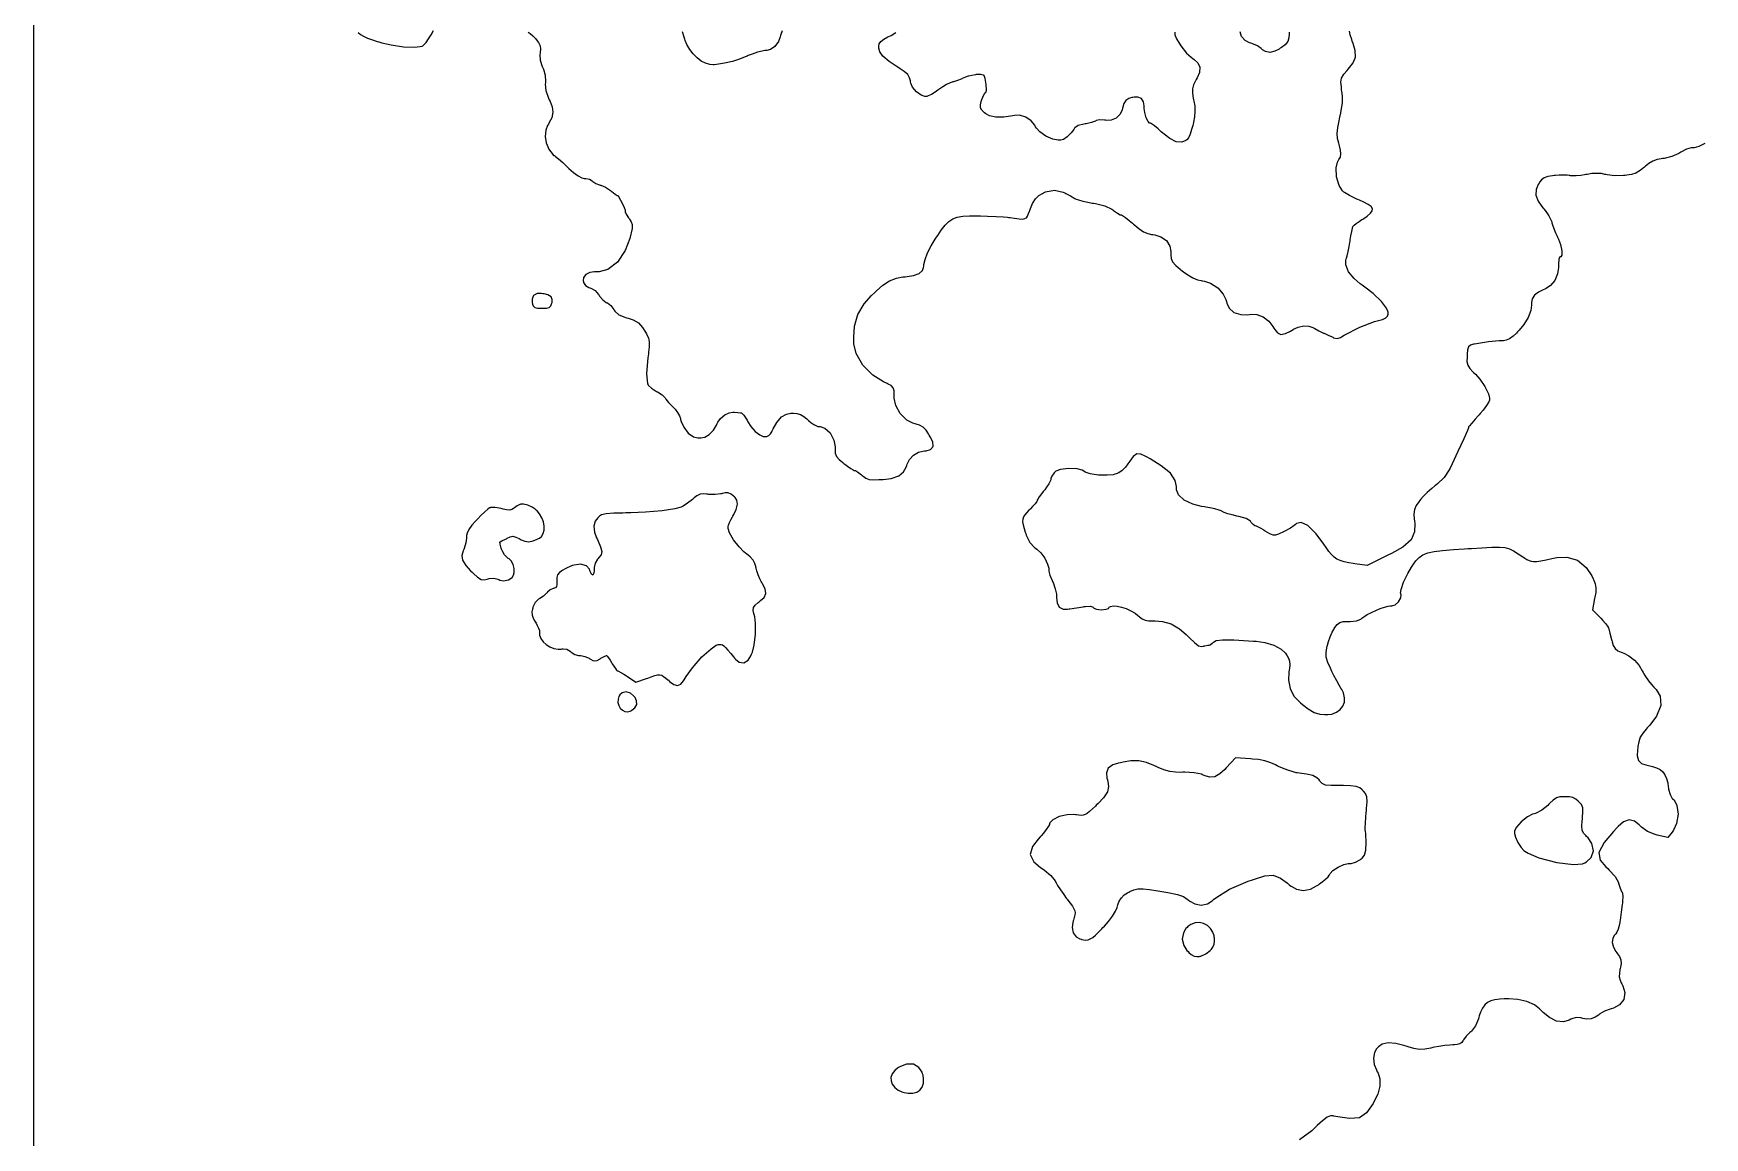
# Model space of a CAD drawing. Extents: x 0 to 24000, y 0 to 24000.
# Drawn here: x 0 to 3433, y 13816 to 16085 of the extents above; entities that cross this region are included whole.
import ezdxf

# ---------------------------------------------------------------- set-up
doc = ezdxf.new("R2010")
doc.units = 0
doc.layers.add('01A-WaterbodyTidal', color=7, linetype='Continuous')
doc.layers.add('01B-LandmassTidal', color=7, linetype='Continuous')

msp = doc.modelspace()

# ---------------------------------------------------------------- linework, layer by layer
at = {"layer": '01A-WaterbodyTidal'}
msp.add_lwpolyline([(0, 0), (24000, 0), (24000, 24000), (0, 24000)], close=True, dxfattribs=at)
at = {"layer": '01B-LandmassTidal'}
for points in [[(667.2, 16086.9), (672, 16082.8), (678.3, 16079.2), (686.4, 16075.6), (696.7, 16071.9), (706.3, 16068.7), (709.6, 16067.7), (715.8, 16065.9), (734.9, 16061.5), (760.1, 16057.8), (782.3, 16056.9), (794.7, 16057.9), (798.6, 16059.1), (799.6, 16059.4), (802.2, 16061.6), (806.7, 16066.6), (811.7, 16073.6), (816.9, 16082), (822, 16091.1)], [(1016, 16087.8), (1020.6, 16084.6), (1025.8, 16079.9), (1029.8, 16075.8), (1031, 16074.4), (1032.7, 16072.4), (1037.3, 16066.2), (1040.6, 16059.5), (1041.6, 16052.8), (1041.1, 16046.6), (1040.8, 16044.6), (1040.4, 16042), (1041.1, 16029.8), (1045, 16017.1), (1046.3, 16014.4), (1047.6, 16011.8), (1051.4, 15999), (1052.1, 15986.4), (1051.8, 15983.8), (1051.4, 15981.1), (1052.5, 15967.6), (1057.9, 15952.3), (1059.7, 15948.5), (1061.3, 15945.1), (1065.5, 15934.5), (1067.2, 15923.1), (1064.6, 15911.9), (1059.6, 15901.9), (1057.7, 15898.8), (1056, 15895.9), (1052.5, 15886.4), (1050.9, 15873.2), (1053.1, 15860), (1057, 15850.3), (1058.9, 15847.4), (1059.9, 15845.5), (1065.3, 15838), (1068.4, 15834.1), (1069.5, 15834.1), (1070.2, 15834.1), (1072.5, 15832.2), (1078.8, 15827.2), (1087.2, 15819.7), (1094.5, 15812.9), (1096.9, 15810.5), (1099.9, 15807.8), (1109.1, 15799.6), (1118.7, 15792.3), (1126.3, 15788.3), (1131, 15787), (1132.6, 15787), (1134.9, 15787), (1141.9, 15785.5), (1147.7, 15782.3), (1148.2, 15781.5), (1148.9, 15780.7), (1155, 15776.7), (1162.8, 15773.6), (1164.3, 15773.3), (1165.8, 15773), (1175.4, 15768.8), (1185.1, 15762.5), (1186.7, 15761.2), (1188.1, 15759.9), (1195.1, 15754.5), (1198.8, 15751.8), (1200, 15751.8), (1200.9, 15751.8), (1203.5, 15747.5), (1208.7, 15737.9), (1213.3, 15727.3), (1215.3, 15721.8), (1215.3, 15720), (1215.3, 15718.5), (1217.8, 15714), (1222.4, 15706.3), (1223.5, 15704.7), (1224.7, 15703.1), (1228, 15698.1), (1230, 15692.1), (1229.6, 15684.4), (1227.8, 15675.5), (1227.1, 15672.5), (1225, 15664), (1215.6, 15639.1), (1199.8, 15614.8), (1179.9, 15600), (1162, 15594.9), (1156.1, 15594.9), (1152.8, 15594.9), (1143.1, 15593.7), (1134.6, 15590), (1130.2, 15583.7), (1129.5, 15576.8), (1129.8, 15574.5), (1130, 15573.1), (1133.7, 15567.1), (1141.1, 15563), (1143.2, 15562.4), (1144.9, 15561.9), (1153.7, 15556.5), (1161, 15548.8), (1162, 15547.1), (1162.9, 15545.5), (1169.5, 15537.9), (1176.5, 15532.3), (1177.6, 15531.8), (1178.9, 15531.2), (1185.9, 15525.7), (1192.1, 15518.1), (1192.9, 15516.5), (1194.1, 15514.6), (1202.2, 15507.1), (1214.7, 15501.8), (1218, 15500.8), (1221.6, 15499.9), (1232.2, 15496.3), (1242.9, 15490.2), (1251.4, 15481), (1257.5, 15471.3), (1259.2, 15467.9), (1260.3, 15465.8), (1263.1, 15459.3), (1264.8, 15451.2), (1264.8, 15441.1), (1263.6, 15430.3), (1263.1, 15426.8), (1261.8, 15418.7), (1259.2, 15386), (1261.6, 15365), (1262.7, 15362.9), (1263.2, 15362), (1269.3, 15356.2), (1278.1, 15350.4), (1280, 15349.5), (1281.9, 15348.7), (1291.2, 15342.6), (1297.8, 15336.1), (1298.4, 15335), (1299, 15333.9), (1304.6, 15326.7), (1312.1, 15319), (1313.7, 15317.8), (1315, 15316.6), (1318.4, 15312.7), (1323, 15306.1), (1326.8, 15299), (1328.9, 15293.7), (1329.4, 15291.9), (1330.6, 15287.8), (1335.9, 15275.9), (1344.8, 15263.9), (1355.7, 15256.4), (1365, 15253.9), (1368.2, 15253.9), (1370.9, 15253.9), (1379, 15255.5), (1388.3, 15260.7), (1396.7, 15269.9), (1402.9, 15280.1), (1404.6, 15283.6), (1406, 15286.4), (1411.5, 15293.9), (1419.9, 15301.4), (1429.2, 15305.8), (1436.4, 15307), (1438.7, 15306.8), (1440.1, 15306.7), (1447.2, 15306), (1452.7, 15305.3), (1453.2, 15305.2), (1454.7, 15305.2), (1458.9, 15300.7), (1464.7, 15292.3), (1465.8, 15290.3), (1467.5, 15286.9), (1473.8, 15277.2), (1482.7, 15266.9), (1492.1, 15260), (1499.1, 15257.2), (1501.5, 15257), (1502.7, 15256.9), (1506.4, 15257.1), (1510.4, 15258.7), (1513.9, 15262.3), (1516.7, 15266.8), (1517.6, 15268.4), (1519.8, 15272.8), (1527.3, 15285.8), (1536.8, 15297.1), (1547.1, 15303.1), (1556.1, 15304.8), (1559.1, 15304.8), (1561.3, 15304.8), (1568.1, 15304.3), (1575.5, 15302.3), (1582.5, 15298), (1588.6, 15292.9), (1590.5, 15291.1), (1591.9, 15289.7), (1596.6, 15285.8), (1602.9, 15281.4), (1608.4, 15278.5), (1611.4, 15277.4), (1612.4, 15277.4), (1615.8, 15277.4), (1625.9, 15273.9), (1636.7, 15264.1), (1643.9, 15249.4), (1646.5, 15235.7), (1646.5, 15231.1), (1646.5, 15229), (1647.1, 15222.5), (1649.6, 15215.9), (1655.1, 15209.5), (1662.4, 15203.3), (1664.9, 15201.3), (1666.7, 15199.9), (1672.2, 15195.8), (1678.9, 15191.3), (1684, 15188.4), (1686.2, 15187.2), (1686.9, 15187.2), (1688.4, 15187.2), (1693, 15184.2), (1700.9, 15178.4), (1702.6, 15177), (1704.3, 15175.6), (1709.8, 15171.6), (1716.8, 15168.7), (1726.1, 15167.8), (1736.7, 15168.2), (1740.2, 15168.4), (1745.7, 15168.7), (1762, 15170.9), (1777.4, 15176.1), (1787.5, 15184.5), (1792.8, 15193.7), (1793.9, 15197), (1795, 15200.2), (1799.7, 15209.3), (1807.7, 15218.4), (1818, 15224.4), (1827.2, 15226.9), (1830.4, 15227.2), (1833.5, 15227.5), (1842.6, 15230), (1848.2, 15236), (1847.3, 15245.7), (1842.3, 15256.4), (1840.2, 15259.7), (1838.6, 15262.3), (1833.5, 15269.6), (1827.4, 15276), (1820.4, 15280), (1813.5, 15282.3), (1811.2, 15282.9), (1806.7, 15284), (1794, 15290.7), (1780.4, 15303.9), (1771.3, 15320.8), (1768.1, 15335.3), (1768.1, 15340.1), (1768.1, 15342.8), (1767.7, 15350.7), (1765.9, 15357.1), (1761.6, 15361.5), (1755.6, 15364.7), (1753.6, 15365.6), (1745.9, 15369.2), (1724.5, 15382.9), (1703.4, 15403.5), (1690.3, 15427.2), (1685.5, 15447.1), (1685.3, 15453.8), (1685.2, 15461.3), (1686.8, 15483.8), (1693.2, 15507.8), (1706.2, 15529.5), (1721.7, 15546.9), (1727.3, 15552.2), (1731.5, 15556.1), (1744.5, 15567.5), (1758.5, 15576.9), (1772.7, 15582.2), (1785.9, 15584.6), (1790.4, 15585.1), (1794.8, 15585.6), (1807.9, 15587.9), (1819.3, 15591.9), (1825.9, 15598), (1828.5, 15604.4), (1828.8, 15606.7), (1829.3, 15610.2), (1831.7, 15620.5), (1836.5, 15634), (1844.1, 15648.9), (1852.2, 15662.3), (1855.1, 15666.7), (1857.4, 15670.1), (1864.5, 15680.5), (1872.6, 15691.1), (1880.2, 15698.8), (1888.3, 15704.1), (1897.6, 15707.5), (1908.9, 15709.4), (1923.1, 15710.1), (1936.5, 15710.2), (1940.9, 15710.2), (1945.6, 15710.1), (1959.7, 15709.7), (1977.7, 15708.9), (1992.9, 15708), (2000.8, 15707.4), (2003.3, 15707), (2006.3, 15706.6), (2015.5, 15705.2), (2024.7, 15704), (2031.4, 15703.7), (2036.2, 15704.5), (2039.6, 15706.4), (2042.1, 15709.9), (2044.3, 15714.9), (2046.2, 15719.9), (2046.8, 15721.5), (2048.1, 15725.1), (2052.5, 15735.7), (2058.1, 15745.2), (2065.1, 15751.9), (2072.5, 15756.4), (2075, 15757.6), (2078.8, 15759.5), (2097.1, 15763.2), (2115.2, 15759.2), (2118.9, 15757.2), (2120.6, 15756.4), (2130.1, 15751.1), (2139.1, 15746.1), (2140.5, 15745.5), (2141.8, 15744.8), (2146.5, 15743.2), (2155.4, 15740.6), (2166.1, 15738.1), (2174.5, 15736.5), (2177.3, 15736.1), (2181.7, 15735.4), (2200.6, 15730.5), (2214.9, 15723.9), (2216.9, 15722.3), (2218.6, 15721), (2227, 15715.4), (2232.1, 15712.5), (2233.8, 15712.5), (2234.7, 15712.5), (2237.3, 15711), (2243.3, 15706.9), (2251, 15700.8), (2257.5, 15695.2), (2259.6, 15693.3), (2262.3, 15690.9), (2270.7, 15684), (2280, 15677.7), (2289.1, 15673.9), (2296.7, 15672.1), (2299.3, 15671.8), (2303.5, 15671.1), (2315.8, 15667.2), (2327.4, 15659.4), (2334.3, 15648), (2336.5, 15636.7), (2336.5, 15632.9), (2336.5, 15630.4), (2337, 15622.9), (2339.8, 15615.6), (2346.7, 15608), (2356.4, 15599.9), (2359.6, 15597.3), (2362.5, 15595), (2371.3, 15588.7), (2381.7, 15582.7), (2391.3, 15578.9), (2398.4, 15577.2), (2400.8, 15576.9), (2405.2, 15576.3), (2418, 15571.8), (2432.7, 15562.4), (2443.9, 15549.6), (2449.6, 15538.2), (2450.6, 15534.2), (2451.5, 15530.6), (2456.4, 15520.5), (2466, 15511.6), (2479.8, 15507.3), (2493.5, 15507), (2498, 15507.5), (2501.7, 15507.9), (2513, 15507.2), (2526, 15502.7), (2537.6, 15493.5), (2545.9, 15483), (2548.2, 15479.3), (2549.7, 15476.9), (2555.2, 15470.1), (2562.5, 15466.5), (2572.1, 15468.2), (2582.2, 15473.4), (2585.4, 15475.4), (2588.4, 15477.2), (2597.9, 15481.8), (2609.3, 15484.5), (2620, 15483.7), (2628.1, 15480.7), (2630.5, 15479.3), (2631.9, 15478.5), (2640.3, 15474.1), (2648.7, 15470.1), (2650.1, 15469.5), (2651.5, 15468.9), (2659.7, 15465.2), (2667.7, 15461.4), (2668.9, 15460.9), (2670.7, 15459.9), (2677.9, 15458.1), (2684.9, 15460.6), (2686.6, 15461.6), (2692.3, 15465.3), (2724.4, 15481.8), (2755, 15493.4), (2759.9, 15494.6), (2762.7, 15495.2), (2771.2, 15497.5), (2777.9, 15500.4), (2781.2, 15504.1), (2782.4, 15508.1), (2782.6, 15509.5), (2783, 15512.1), (2779.6, 15520.3), (2768.9, 15534.4), (2751.7, 15550.5), (2735.1, 15563.5), (2729.3, 15567.5), (2724.9, 15570.6), (2712.6, 15581.3), (2701.3, 15595.5), (2695.8, 15609.4), (2695.7, 15618.9), (2696.8, 15621.6), (2697.3, 15623.1), (2698.7, 15627.8), (2700.8, 15636.8), (2702.9, 15647.4), (2704.2, 15655.7), (2704.6, 15658.4), (2705, 15661.1), (2706.2, 15669), (2707.8, 15678.2), (2709.3, 15685.1), (2710.2, 15688.1), (2710.5, 15688.6), (2710.8, 15689.1), (2712.7, 15690.9), (2717.2, 15694.5), (2723.4, 15698.8), (2728.7, 15702.4), (2730.5, 15703.5), (2732.9, 15705), (2739.9, 15709.9), (2746.4, 15715.4), (2749.9, 15720.3), (2750.4, 15724.7), (2747.8, 15729.1), (2742, 15733.6), (2733, 15738.5), (2723.8, 15742.6), (2720.7, 15743.9), (2718.4, 15744.8), (2711.8, 15747.8), (2703.4, 15752), (2696.4, 15756), (2692.8, 15758.3), (2691.7, 15759.2), (2688.6, 15761.9), (2681.9, 15772.7), (2676.3, 15790.2), (2675.7, 15808.6), (2678.6, 15820.8), (2680.7, 15824.3), (2681.7, 15825.9), (2684.5, 15831.1), (2685.8, 15837.3), (2684.9, 15845.1), (2682.7, 15853.9), (2681.9, 15856.8), (2681.1, 15859.8), (2679, 15868.9), (2678.1, 15879.5), (2679.3, 15891.9), (2681.8, 15905.3), (2682.7, 15909.7), (2683.3, 15912.7), (2685.2, 15921.7), (2687.1, 15930.7), (2688.3, 15937.7), (2688.9, 15943.5), (2689, 15948.9), (2688.7, 15954.9), (2688, 15962.2), (2687.2, 15969.3), (2687, 15971.7), (2686.6, 15975), (2685.8, 15984.8), (2686.9, 15993.4), (2691.4, 16001.2), (2698.3, 16009.1), (2700.7, 16011.7), (2703.5, 16014.7), (2711.1, 16024.5), (2715.7, 16036.1), (2714.8, 16049.8), (2710.6, 16064.5), (2708.9, 16069.3), (2707.8, 16072.4), (2704.7, 16081.8), (2703.4, 16089.6)], [(1537.8, 16090), (1535.2, 16082.7), (1534.8, 16081), (1534, 16077.8), (1530.2, 16068.2), (1523.1, 16058.3), (1514.2, 16052), (1506.4, 16049.7), (1503.8, 16049.7), (1502.1, 16049.7), (1496.8, 16048.8), (1487.3, 16046.3), (1476.5, 16042.7), (1468.4, 16039.5), (1465.8, 16038.3), (1462, 16036.7), (1450.5, 16032.1), (1435.9, 16027.6), (1419.2, 16024), (1403.3, 16021.5), (1398, 16020.7), (1395.9, 16020.4), (1389.6, 16020.9), (1380.7, 16023.6), (1371.8, 16028.3), (1363.1, 16034.9), (1355.1, 16042.9), (1348, 16052.2), (1342.2, 16062.4), (1338.8, 16070.5), (1338, 16073.2), (1336.9, 16077), (1333.1, 16088.3)], [(2344.3, 16087.3), (2344.3, 16085), (2344.3, 16082.2), (2347.9, 16073.9), (2356.9, 16059.3), (2368.8, 16044.7), (2377.8, 16036), (2381.2, 16033.6), (2384, 16031.6), (2391.7, 16024.7), (2396.2, 16015.5), (2395.1, 16004.6), (2390.5, 15993.6), (2388.6, 15990.1), (2387.2, 15987.4), (2383.2, 15979.3), (2380.7, 15971), (2380.9, 15962), (2382.5, 15952.2), (2383.1, 15948.9), (2383.8, 15945.8), (2385.3, 15936.3), (2385.8, 15925.2), (2384.7, 15913.4), (2382.7, 15902.4), (2382, 15898.8), (2381.3, 15895.9), (2379.1, 15887.5), (2375.8, 15877.8), (2372.4, 15870.6), (2370.1, 15867.3), (2369, 15866.6), (2366.8, 15864.9), (2358.8, 15861.7), (2347.5, 15862.4), (2334.4, 15868.8), (2322.5, 15877.8), (2318.9, 15881.1), (2316.7, 15883.1), (2310.2, 15888.8), (2302.6, 15895), (2296.8, 15899.2), (2294.5, 15900.7), (2293.8, 15900.7), (2292.7, 15900.7), (2289.7, 15903.9), (2285.8, 15911.9), (2282.8, 15922.5), (2281.6, 15930.8), (2281.6, 15933.6), (2281.6, 15936.3), (2280.1, 15944.2), (2275.8, 15951.1), (2268.5, 15954.3), (2260.9, 15954.2), (2258.5, 15953.6), (2256.3, 15953.2), (2250, 15951.1), (2244, 15947), (2239.9, 15940.7), (2237.5, 15933.7), (2236.9, 15931.3), (2236.2, 15928.2), (2232.1, 15919.4), (2224.3, 15911.1), (2214.1, 15906.7), (2205, 15906.1), (2202, 15906.6), (2200, 15907), (2190.2, 15907.3), (2183.1, 15905.9), (2182.4, 15905.4), (2181.7, 15904.8), (2173.7, 15901.9), (2162.4, 15899.5), (2160.1, 15899.1), (2157.3, 15898.9), (2146.1, 15895.8), (2139.1, 15891.2), (2138.5, 15890.1), (2137.1, 15887.6), (2131.7, 15880.5), (2123.7, 15872.6), (2115.6, 15867.4), (2110.1, 15865.4), (2108.3, 15865.4), (2104.8, 15865.4), (2094.1, 15867.7), (2079.8, 15873.9), (2067.2, 15882.8), (2060.2, 15890.4), (2058.6, 15893.2), (2056.7, 15896.6), (2049.4, 15905.4), (2038.3, 15913.3), (2025.6, 15916.9), (2015.2, 15916.7), (2011.9, 15916), (2007.2, 15914.9), (1993, 15912.8), (1977, 15912.8), (1963.9, 15915.8), (1956, 15920), (1953.9, 15921.9), (1952.3, 15923.2), (1947.8, 15927.3), (1945.1, 15932), (1945.3, 15938), (1947, 15945), (1947.6, 15947.4), (1948.3, 15949.5), (1952, 15958.6), (1954.9, 15963.4), (1955.8, 15963.4), (1956.3, 15963.4), (1957.9, 15968.6), (1957.3, 15980.1), (1955, 15992.2), (1952.8, 15998.3), (1951.5, 15999.1), (1950.8, 15999.5), (1945.1, 16000.6), (1938, 16000.5), (1936.6, 16000.3), (1935.2, 16000), (1927.9, 15998.6), (1921.7, 15997.3), (1920.9, 15997.1), (1920.1, 15997.1), (1914.5, 15995.3), (1908, 15992.4), (1906.8, 15991.7), (1905.7, 15991.1), (1898, 15988.1), (1889.8, 15985.7), (1888.4, 15985.4), (1887, 15985.2), (1882.9, 15983.7), (1875.7, 15980), (1867.7, 15975.2), (1861.7, 15971.1), (1859.8, 15969.7), (1857.9, 15968.2), (1852, 15964.2), (1844.5, 15959.7), (1838.2, 15956.7), (1835, 15955.6), (1833.9, 15955.6), (1831.3, 15955.6), (1823.3, 15958.1), (1813.6, 15964.8), (1806, 15974.5), (1802.3, 15982.9), (1801.8, 15985.8), (1801.5, 15987.9), (1799.8, 15994), (1795.9, 16000.5), (1788.9, 16006.8), (1780.4, 16012.6), (1777.5, 16014.4), (1772.4, 16017.5), (1757.5, 16027.6), (1745, 16038.1), (1738.5, 16047.5), (1736.7, 16054.7), (1736.7, 16057.1), (1736.7, 16058.7), (1737.3, 16063.6), (1740.3, 16068.5), (1746.8, 16073.3), (1755.3, 16077.7), (1758.3, 16079.1), (1761.7, 16080.7), (1771.6, 16086.9)], [(2579.6, 16087.7), (2579.6, 16084.8), (2579, 16076.1), (2576.7, 16068.3), (2571.1, 16061.9), (2563.7, 16056.2), (2561.1, 16054.4), (2558.6, 16052.6), (2550.2, 16048.4), (2539.9, 16046.1), (2530.8, 16047.6), (2524.7, 16051.2), (2523.1, 16052.8), (2522.2, 16053.9), (2514, 16059.5), (2503, 16064.3), (2500.7, 16065), (2497.7, 16065.9), (2489, 16070.7), (2481.4, 16078.9), (2478.5, 16088.3)], [(3433.3, 15858.6), (3421.2, 15852.8), (3411.5, 15849.8), (3408.3, 15849.8), (3405.1, 15849.8), (3395.4, 15846.9), (3383.6, 15841.3), (3381.7, 15840), (3379.5, 15838.5), (3365.5, 15832.3), (3349.5, 15828.2), (3346.4, 15827.8), (3343.6, 15827.5), (3335.3, 15826), (3326.2, 15822.9), (3318, 15817.9), (3311.3, 15812.5), (3309.1, 15810.5), (3307, 15808.6), (3300.1, 15803.1), (3291.8, 15798.2), (3282.3, 15795.3), (3272.7, 15793.7), (3269.5, 15793.3), (3266.1, 15792.9), (3248.3, 15792.6), (3232.4, 15794.3), (3229.9, 15794.9), (3227.7, 15795.5), (3220.8, 15796.9), (3211.5, 15797.5), (3201.2, 15796.9), (3191.8, 15795.4), (3188.8, 15794.9), (3186.2, 15794.3), (3178.7, 15793.2), (3169.1, 15792.3), (3161.1, 15792.2), (3157, 15792.5), (3155.8, 15792.9), (3154.7, 15793.3), (3150.7, 15793.8), (3143, 15794.1), (3133.7, 15793.8), (3126.2, 15793.2), (3123.7, 15792.9), (3120.5, 15792.5), (3111, 15791.1), (3102.9, 15788.5), (3097.4, 15784.3), (3093.8, 15779.4), (3092.7, 15777.6), (3090.9, 15774.6), (3086.7, 15764.5), (3085.9, 15752.5), (3090.6, 15740.3), (3098.1, 15729.5), (3100.9, 15726.3), (3102.6, 15724.4), (3107.2, 15718.5), (3112.5, 15710.5), (3116.5, 15703.2), (3118.3, 15699.1), (3118.6, 15697.6), (3119, 15696.2), (3120.4, 15691.9), (3123.2, 15684), (3126.7, 15675.1), (3129.7, 15668.5), (3130.8, 15666.3), (3132.4, 15662.6), (3136.7, 15651.1), (3139.8, 15638.4), (3139.7, 15629.6), (3137.1, 15626.3), (3136.2, 15626.3), (3135.6, 15626.3), (3133.6, 15620.9), (3132.3, 15611.1), (3132.3, 15607.9), (3132.3, 15603.8), (3130.4, 15591.4), (3125, 15577.6), (3116.3, 15566.9), (3107.6, 15560.9), (3104.5, 15559.6), (3101.2, 15558.4), (3091.8, 15553.7), (3083.4, 15547.1), (3078.8, 15539.5), (3077.4, 15532.5), (3077.4, 15530.2), (3077.4, 15526.7), (3075.7, 15515.9), (3070.3, 15501.5), (3061.2, 15486.9), (3051.8, 15475.4), (3048.4, 15471.8), (3046.2, 15469.5), (3039.2, 15463.1), (3031.7, 15457.5), (3024.8, 15454.5), (3019.6, 15453.5), (3017.9, 15453.4), (3010.6, 15453.4), (2989, 15451.4), (2964.1, 15447.6), (2959.8, 15446.7), (2957.8, 15446.3), (2952, 15444.5), (2947.8, 15441.3), (2945.9, 15434.7), (2945.1, 15425.8), (2944.9, 15422.8), (2944.7, 15419.9), (2944.6, 15411), (2946.1, 15403.2), (2950.5, 15396.4), (2956.9, 15390), (2959, 15387.9), (2962.3, 15384.9), (2971, 15374.7), (2981.3, 15359.4), (2988.5, 15344.6), (2991.2, 15335.6), (2991.2, 15332.6), (2991.2, 15331.4), (2989.5, 15327.8), (2984.8, 15320.3), (2977.9, 15311.2), (2971.8, 15304), (2969.6, 15301.7), (2967.5, 15299.4), (2961.3, 15292.4), (2954.4, 15284.5), (2949.8, 15278.9), (2948, 15276.9), (2948, 15276.2), (2948, 15274.4), (2945.4, 15269.1), (2937.9, 15251.9), (2925.9, 15225.8), (2914, 15200.4), (2910, 15191.9), (2908.2, 15188.2), (2897.8, 15172.6), (2884.1, 15159.5), (2880.6, 15157), (2878.4, 15155.4), (2872.1, 15150.1), (2863, 15141.9), (2854.5, 15133.3), (2849.3, 15127.4), (2847.7, 15125.3), (2845.7, 15122.7), (2840.2, 15114.9), (2836.5, 15106.7), (2835.6, 15097.4), (2836.4, 15087.2), (2836.7, 15083.7), (2837.3, 15078.1), (2836.9, 15061.1), (2830, 15044.4), (2812.7, 15029.7), (2789.7, 15016.7), (2781.8, 15012.8), (2739.9, 14992), (2714, 14995.5), (2711.1, 14995.9), (2702.2, 14997.4), (2692.5, 14999.4), (2684.4, 15001.9), (2677.6, 15005.1), (2671.7, 15009.1), (2666.3, 15014.2), (2661.1, 15020.6), (2656.9, 15026.5), (2655.6, 15028.5), (2650.8, 15035.8), (2635.1, 15057), (2618, 15074.3), (2603.8, 15080.5), (2594.3, 15078.2), (2592.1, 15076.3), (2589.8, 15074.2), (2581.9, 15068.8), (2569.4, 15061.6), (2557.4, 15056.1), (2551.1, 15053.9), (2549, 15053.9), (2546.7, 15053.9), (2539.9, 15056.8), (2529.8, 15062.4), (2527.8, 15063.7), (2526.4, 15064.8), (2521.9, 15067.6), (2516.6, 15070.7), (2512.3, 15072.8), (2510.4, 15073.5), (2509.8, 15073.5), (2508.7, 15073.5), (2505.6, 15075.8), (2501.4, 15080.3), (2500.7, 15081.4), (2499.9, 15082.7), (2490.9, 15088.4), (2476, 15092.8), (2472.1, 15093.5), (2469.7, 15093.9), (2462.4, 15095.6), (2453.2, 15098.1), (2445.7, 15100.8), (2441.9, 15102.6), (2440.8, 15103.3), (2439.6, 15104), (2435.4, 15105.6), (2427, 15108.1), (2416.6, 15110.5), (2408.3, 15111.9), (2405.5, 15112.3), (2399.4, 15113.2), (2381.5, 15117.8), (2363.6, 15126.2), (2352.3, 15137.2), (2348.3, 15147.1), (2348.3, 15150.4), (2348.2, 15154.4), (2345.2, 15166.6), (2335.4, 15181.4), (2316.4, 15196.9), (2294, 15210.8), (2286.3, 15215.1), (2283.5, 15216.7), (2274.6, 15220.8), (2266.2, 15221.2), (2258.7, 15215.6), (2251.9, 15206.5), (2249.8, 15203.3), (2248.2, 15200.9), (2243, 15193.9), (2236.6, 15187.2), (2229.8, 15182.5), (2223.7, 15180), (2221.6, 15179.4), (2217.8, 15178.3), (2205.8, 15177.1), (2187.6, 15177.5), (2170.3, 15180.5), (2160.2, 15183.8), (2157.3, 15185.6), (2154.4, 15187.5), (2143.7, 15190.2), (2126.4, 15191.3), (2109.8, 15188.9), (2100.4, 15185.4), (2098.1, 15183.3), (2097, 15182.1), (2092.1, 15175.6), (2089.5, 15170.5), (2089.5, 15168.8), (2089.5, 15167.8), (2088.4, 15165), (2085.4, 15159.4), (2081.1, 15152.8), (2077.2, 15147.4), (2075.8, 15145.7), (2074.4, 15144), (2070.5, 15139), (2066.1, 15133), (2063.2, 15128.4), (2062.1, 15126.3), (2062.1, 15125.7), (2062.1, 15125), (2060.8, 15123.1), (2057.5, 15118.6), (2052.5, 15113), (2047.9, 15108.3), (2046.4, 15106.8), (2044.9, 15105.4), (2040.6, 15101), (2036.3, 15096.1), (2033.4, 15091.5), (2032, 15086.9), (2031.8, 15081.7), (2032.8, 15075.5), (2035, 15067.7), (2037.3, 15060.3), (2038.2, 15057.8), (2039.5, 15054.1), (2046.9, 15039.2), (2056.2, 15028.8), (2058.6, 15027.3), (2061.4, 15025.4), (2069, 15018.2), (2077.5, 15006.9), (2083.3, 14994.9), (2085.5, 14986.3), (2085.6, 14983.4), (2085.6, 14980.5), (2087.9, 14972), (2092.4, 14960.7), (2093.4, 14958.7), (2094.5, 14956.7), (2099, 14944.1), (2101.3, 14933), (2101.3, 14929.3), (2101.3, 14925.7), (2102.7, 14915.2), (2107.2, 14906.4), (2115.2, 14902.3), (2124.2, 14902.1), (2127.2, 14902.6), (2129.2, 14902.9), (2142.7, 14904.8), (2156.4, 14906.9), (2158.5, 14907.3), (2161.1, 14907.7), (2171.2, 14908), (2176.9, 14906), (2177.3, 14905.3), (2178.1, 14904.1), (2183.3, 14902.2), (2193.3, 14901), (2203.3, 14901.9), (2208.4, 14903.8), (2209.1, 14905), (2209.6, 14905.9), (2212.6, 14907.7), (2218.5, 14908.8), (2226.2, 14908.2), (2235, 14906.3), (2244.4, 14903.2), (2253.9, 14898.9), (2262.8, 14893.7), (2268.8, 14889.4), (2270.6, 14887.7), (2272.2, 14886.3), (2277.2, 14882.6), (2283.6, 14879.6), (2290.5, 14878.2), (2296.8, 14877.9), (2298.9, 14877.9), (2304, 14878.1), (2319.3, 14876.9), (2337.3, 14871.7), (2354.3, 14861.6), (2368, 14850), (2372.2, 14845.7), (2375.2, 14842.7), (2384.6, 14833.5), (2392.9, 14827.1), (2399, 14825.1), (2403.7, 14826), (2405.1, 14826.6), (2406.5, 14827.1), (2412.1, 14828.5), (2414.9, 14828.2), (2414.9, 14828.1), (2414.9, 14828.1), (2417.2, 14828.9), (2421.4, 14832.2), (2422.3, 14833.2), (2423.8, 14834.6), (2429.4, 14837.5), (2442.2, 14839.4), (2465.9, 14839.1), (2495.9, 14837.4), (2505.8, 14836.7), (2511.7, 14836.4), (2529.1, 14833.9), (2548, 14828.3), (2562.9, 14819.8), (2571.8, 14811.4), (2574.1, 14808.1), (2575.2, 14806.5), (2578.2, 14801.5), (2580.3, 14795.3), (2580.7, 14787.9), (2579.9, 14780.1), (2579.6, 14777.6), (2578.7, 14772.4), (2578, 14756.6), (2581.1, 14738.9), (2589.2, 14723.6), (2599, 14712.8), (2602.7, 14709.7), (2606.5, 14706.5), (2618.4, 14697.2), (2630.7, 14689.8), (2642.2, 14686.3), (2652.5, 14685.4), (2656, 14685.4), (2658.8, 14685.4), (2667.2, 14686.7), (2676.7, 14690.3), (2684.3, 14695.8), (2689.7, 14702.9), (2692.8, 14711.2), (2693.3, 14720.3), (2691, 14729.9), (2687.4, 14737.3), (2685.8, 14739.5), (2684.8, 14741), (2682, 14745.8), (2677, 14755), (2671.3, 14765.8), (2667.1, 14774.3), (2665.8, 14777.2), (2664, 14781), (2658.8, 14792.8), (2655.5, 14803.4), (2655.3, 14813.1), (2656.9, 14822.6), (2657.6, 14825.8), (2658, 14828.2), (2660, 14835.5), (2663.6, 14845.6), (2667.8, 14854.9), (2670.9, 14860.5), (2672.1, 14862.2), (2673.5, 14864.3), (2678.1, 14870.3), (2683.5, 14874.8), (2690.6, 14876.6), (2698.8, 14876.8), (2701.5, 14876.7), (2704.6, 14876.7), (2717.5, 14877.9), (2726.3, 14881.5), (2727.3, 14882.6), (2728.6, 14883.7), (2732.6, 14886.6), (2739.8, 14890.9), (2748.3, 14895.2), (2757.4, 14899.4), (2766.6, 14903.2), (2775.2, 14906.2), (2782.6, 14908.2), (2786.7, 14908.9), (2788.1, 14908.9), (2790.3, 14908.9), (2797, 14911.3), (2804.3, 14917.4), (2808.7, 14925.4), (2809.2, 14931.8), (2808.5, 14933.6), (2807.8, 14935.3), (2809.2, 14942.7), (2814.4, 14957.7), (2822.8, 14975.3), (2830.4, 14988.3), (2833.2, 14992.4), (2834.8, 14994.7), (2839.9, 15001.4), (2846.5, 15008.4), (2854.2, 15013.7), (2864, 15017.7), (2877, 15020.6), (2894.4, 15022.8), (2917.2, 15024.7), (2939.2, 15026.1), (2946.5, 15026.5), (2953.6, 15026.9), (2974.9, 15028.2), (2995.9, 15029.3), (3011.3, 15029.5), (3022.7, 15028.6), (3031.9, 15026.2), (3040.4, 15022.1), (3050.1, 15016), (3059.4, 15009.7), (3062.5, 15007.7), (3063.8, 15006.8), (3067.8, 15004.3), (3072.2, 15002), (3076.5, 15000.5), (3081.5, 14999.9), (3087.9, 15000.3), (3096.3, 15001.6), (3107.6, 15003.8), (3118.8, 15006.1), (3122.5, 15006.9), (3129.1, 15008.2), (3149.4, 15009), (3171.7, 15002.7), (3189.7, 14987.9), (3201.2, 14970.4), (3204.1, 14964.2), (3205.1, 14961.8), (3207.9, 14954.3), (3209.5, 14946), (3209.1, 14936.7), (3207.4, 14927), (3206.8, 14923.8), (3202.5, 14900.6), (3217.8, 14885.4), (3219.4, 14883.8), (3224, 14879), (3229.4, 14872.7), (3233.4, 14867.2), (3235.1, 14864.1), (3235.4, 14863), (3235.7, 14862), (3238.2, 14852.6), (3241.4, 14840.1), (3242.1, 14837.5), (3242.7, 14835.1), (3245.2, 14827.7), (3248.8, 14821.2), (3254.4, 14816.8), (3261, 14813.7), (3263.2, 14812.8), (3266.8, 14811.4), (3277.2, 14806), (3288.5, 14797.4), (3298.1, 14786.2), (3304.8, 14775.4), (3306.8, 14771.7), (3307.8, 14769.6), (3311.4, 14763.7), (3317.3, 14755.2), (3323.7, 14747.1), (3328.2, 14742.2), (3329.9, 14740.7), (3333.5, 14737.2), (3341.3, 14723.6), (3342.6, 14704.2), (3333.8, 14682.3), (3320.2, 14663.6), (3315, 14658), (3312.7, 14655.5), (3306.2, 14647.9), (3300.6, 14639.2), (3297.4, 14629.7), (3295.8, 14620.3), (3295.4, 14617.2), (3294.9, 14613.2), (3294.4, 14600.9), (3296.7, 14590.9), (3303.2, 14585), (3312, 14582.1), (3315, 14581.5), (3317.6, 14581.1), (3325.5, 14579.2), (3334.2, 14576.3), (3341.3, 14572.5), (3346.9, 14567.7), (3351.3, 14561.7), (3354.5, 14554.3), (3356.9, 14545.3), (3358.2, 14537.2), (3358.5, 14534.5), (3358.7, 14532.3), (3361.8, 14521.6), (3366.2, 14513.4), (3367.1, 14512.5), (3370.1, 14510.1), (3375.8, 14499.1), (3378.4, 14481.1), (3375.1, 14461.7), (3369, 14448.1), (3366, 14444.3), (3357, 14432.9), (3335, 14438.1), (3331.2, 14439), (3315.6, 14445.2), (3303.1, 14454.1), (3300.9, 14456.5), (3298.2, 14459.3), (3288.8, 14466.7), (3277.6, 14469.5), (3265.9, 14464.9), (3255.4, 14455.9), (3252.3, 14452.6), (3245.6, 14445.4), (3226.4, 14422.8), (3215.4, 14402.4), (3218.3, 14386.2), (3229.6, 14372.9), (3233.8, 14369), (3237, 14366.2), (3249, 14352.6), (3255.7, 14340.8), (3256.2, 14338.9), (3256.5, 14337.2), (3259, 14328.8), (3262, 14322.3), (3262.5, 14321.6), (3263.1, 14320.9), (3264.7, 14313), (3264.4, 14300.8), (3264, 14298.1), (3263.6, 14295.5), (3261.5, 14279.4), (3259.3, 14263.1), (3258.9, 14260.5), (3258.7, 14258.4), (3257.5, 14252.4), (3255.3, 14244.8), (3252.5, 14238.5), (3250.4, 14235.1), (3249.5, 14234.2), (3247.8, 14232.5), (3243.9, 14226.2), (3242.6, 14217.4), (3245.4, 14207.4), (3250.6, 14198.8), (3252.7, 14196.2), (3254.1, 14194.2), (3258.2, 14188.3), (3260.8, 14181.7), (3261.1, 14174.4), (3259.9, 14166.6), (3259.3, 14164), (3258.8, 14161.6), (3257.7, 14154.2), (3257.5, 14146.5), (3259, 14139.7), (3261.5, 14134.1), (3262.5, 14132.3), (3264.6, 14128.2), (3268.6, 14114.8), (3267, 14100.2), (3257.7, 14088.9), (3245.3, 14082.5), (3240.9, 14081.3), (3238.6, 14080.6), (3227, 14075.9), (3217.7, 14070.5), (3216.6, 14069.5), (3214.6, 14067.9), (3208.2, 14063.8), (3199.6, 14060.6), (3190.5, 14059.9), (3182.9, 14061), (3180.5, 14061.7), (3178.4, 14062.4), (3168.7, 14063.2), (3159.7, 14060.7), (3157.8, 14059.7), (3154.3, 14057.9), (3142.8, 14054.5), (3128.7, 14055.4), (3114, 14063), (3101, 14073.8), (3097, 14077.8), (3093.9, 14080.9), (3083.3, 14089.1), (3067.9, 14096.3), (3048.8, 14100.2), (3030.3, 14101.3), (3024.1, 14101.3), (3021.1, 14101.3), (3012, 14100.9), (3001.9, 14099.7), (2993.6, 14097.5), (2986.8, 14094), (2981.2, 14089.1), (2976.6, 14082.6), (2972.7, 14074.3), (2970, 14066.7), (2969.2, 14064.1), (2968.2, 14060.6), (2962, 14045.8), (2954.1, 14035.2), (2952.4, 14033.9), (2950.8, 14032.6), (2943.1, 14024.9), (2937.3, 14017.4), (2936.7, 14016.2), (2936.1, 14015.1), (2933.8, 14011.8), (2930, 14009.1), (2924.8, 14007.6), (2919.3, 14007.2), (2917.5, 14007.2), (2915.5, 14007.2), (2909.6, 14006.7), (2898.9, 14005.5), (2886.8, 14003.6), (2877.7, 14002), (2874.7, 14001.3), (2870.6, 14000.5), (2858.1, 13998.1), (2846.4, 13997.4), (2835.2, 13999.4), (2823.7, 14002.8), (2819.9, 14004.1), (2814.6, 14005.8), (2798.5, 14009.9), (2782.5, 14011.3), (2770.3, 14008.4), (2762.7, 14003.1), (2760.7, 14000.9), (2758.7, 13998.8), (2754.5, 13991), (2752.4, 13979.5), (2754.3, 13966.5), (2758.5, 13955.4), (2760.3, 13951.9), (2762, 13948.5), (2765.4, 13937.3), (2765.8, 13922.4), (2761.3, 13905.9), (2754.3, 13891.2), (2751.6, 13886.5), (2748.8, 13881.4), (2738.5, 13867), (2724, 13857.2), (2703.2, 13855.7), (2679.2, 13859), (2671.3, 13860.6), (2669.5, 13860.9), (2664.2, 13861), (2657.2, 13858.3), (2647.8, 13851.1), (2637.1, 13841.2), (2633.7, 13837.9), (2626.1, 13830.6), (2600.6, 13811.8)]]:
    msp.add_lwpolyline(points, dxfattribs=at)
for points in [[(1027.5, 15546.3), (1026.7, 15545.4), (1024.4, 15539.2), (1024.4, 15531.7), (1024.8, 15530.2), (1025.1, 15528.9), (1026.7, 15525.1), (1029.9, 15522.1), (1035.5, 15520.7), (1042.4, 15520.4), (1044.8, 15520.4), (1047.1, 15520.4), (1054.2, 15520.8), (1059.7, 15522.2), (1062.8, 15525.3), (1064.4, 15529.3), (1064.8, 15530.6), (1065.2, 15532.5), (1065.6, 15538.6), (1063.2, 15544.1), (1056.9, 15547.8), (1049, 15549.8), (1046.3, 15550.2), (1043.9, 15550.6), (1034.6, 15550.5), (1028.4, 15547.4)], [(1413.3, 15139.4), (1411.7, 15138.9), (1400.2, 15137.6), (1387.3, 15137.9), (1385, 15138.2), (1382.8, 15138.5), (1376.1, 15139), (1369.3, 15138.1), (1363, 15135), (1357.4, 15130.7), (1355.6, 15129.2), (1353.9, 15127.6), (1343.7, 15119.7), (1334.6, 15113.7), (1333.3, 15113.1), (1330.2, 15111.4), (1317.7, 15108.3), (1291.5, 15104.3), (1257.1, 15101.4), (1226.9, 15100), (1216.9, 15099.8), (1210.7, 15099.7), (1192.2, 15099.1), (1176.5, 15097.8), (1167.1, 15095.6), (1162.5, 15093.1), (1161.2, 15092), (1159, 15090), (1153.7, 15082.9), (1150.8, 15072.7), (1152.4, 15060.6), (1156.7, 15049), (1158.4, 15045.3), (1160.2, 15041.6), (1165.1, 15030.3), (1167.6, 15020.6), (1165.9, 15013.6), (1161.6, 15008.1), (1160, 15006.5), (1158.7, 15005.2), (1154, 14996.9), (1151.8, 14987.9), (1151.8, 14984.9), (1151.8, 14982.6), (1150.9, 14975.8), (1148.8, 14972), (1146, 14973.8), (1143.6, 14979.4), (1143.2, 14981.4), (1142.5, 14984.1), (1136.4, 14991.2), (1123.7, 14994.6), (1106.8, 14991.6), (1092, 14985), (1087.5, 14982.2), (1085.7, 14981), (1080.4, 14977.2), (1076.5, 14972.7), (1074.9, 14967.2), (1074.8, 14961.7), (1074.9, 14959.8), (1075.1, 14958.1), (1075.1, 14953), (1074.3, 14948.6), (1072.2, 14946), (1069.6, 14945), (1068.7, 14944.9), (1067.6, 14944.7), (1061.4, 14941.6), (1055.7, 14936.9), (1055, 14935.9), (1054.1, 14934.9), (1047.6, 14929.1), (1040.2, 14924.1), (1038.9, 14923.4), (1037.3, 14922.6), (1030.7, 14916), (1026.1, 14906.4), (1025.6, 14904.2), (1025.1, 14902.3), (1024, 14896.4), (1024.4, 14890), (1026.8, 14883.3), (1030.2, 14877.2), (1031.4, 14875.2), (1032.4, 14873.6), (1035, 14868.8), (1037.7, 14863), (1039.4, 14858.4), (1039.8, 14856.1), (1039.7, 14855.6), (1039.3, 14853.9), (1039.6, 14848.7), (1042.2, 14841.8), (1046.9, 14835.3), (1053.3, 14829.6), (1060.9, 14824.8), (1069.2, 14821.4), (1077.8, 14819.8), (1084.3, 14819.9), (1086.3, 14820.3), (1088.2, 14820.6), (1096, 14819.9), (1102.4, 14816.1), (1103.6, 14814.8), (1104.5, 14813.7), (1111.9, 14809.3), (1119.5, 14806.9), (1122, 14806.9), (1124.7, 14806.9), (1132.9, 14805), (1141.8, 14801.2), (1143.2, 14800.3), (1144.6, 14799.4), (1148.9, 14797), (1153.3, 14795.9), (1157.9, 14797), (1162.7, 14799.4), (1164.3, 14800.3), (1165.8, 14801.2), (1172.6, 14805), (1177.3, 14806.9), (1177.3, 14806.9), (1177.6, 14806.9), (1178.8, 14805.7), (1181.4, 14802.4), (1184.7, 14797.3), (1187.4, 14792.8), (1188.2, 14791.3), (1189.1, 14789.7), (1192, 14785.2), (1195.4, 14780.2), (1198, 14776.8), (1199.2, 14775.6), (1199.6, 14775.6), (1200.2, 14775.6), (1202.1, 14774.7), (1206.7, 14772.2), (1212.9, 14768.5), (1218.2, 14765), (1220, 14763.8), (1237.6, 14752.1), (1259.6, 14759.9), (1261.9, 14760.7), (1269, 14763.3), (1276.2, 14765.6), (1281.9, 14766.9), (1286.5, 14767.1), (1290.5, 14766.2), (1294.5, 14764), (1298.9, 14760.6), (1302.9, 14757.1), (1304.3, 14756), (1306.8, 14753.8), (1315.2, 14747.6), (1323.3, 14745), (1330.1, 14748.1), (1335.4, 14754.8), (1336.8, 14757.1), (1340.6, 14763.6), (1353.8, 14781.6), (1373.2, 14804), (1391.8, 14820.9), (1402.7, 14828.3), (1406.6, 14829.3), (1407.4, 14829.5), (1409.7, 14829.8), (1412.4, 14829.8), (1415.1, 14828.9), (1418.1, 14826.8), (1421.8, 14823.4), (1426.4, 14818.2), (1432.3, 14810.9), (1438, 14803.9), (1439.9, 14801.5), (1441.9, 14799.1), (1449.5, 14793.3), (1459, 14792.1), (1467.8, 14797.6), (1473.8, 14806.5), (1475.2, 14809.7), (1477, 14814.1), (1480.4, 14828.2), (1483.2, 14850.7), (1483.5, 14873), (1482, 14886.6), (1480.7, 14890.9), (1480, 14893), (1478.5, 14899.7), (1478.9, 14905.5), (1482.7, 14910.6), (1488.8, 14915.8), (1490.9, 14917.5), (1493.5, 14919.6), (1500.7, 14926.4), (1504.6, 14934.4), (1502.9, 14943.7), (1497.9, 14953.9), (1496, 14957.1), (1494.9, 14958.9), (1492.2, 14964.7), (1488.6, 14973), (1485.8, 14981.2), (1484.5, 14986.3), (1484.2, 14988.1), (1483.9, 14990.1), (1482.1, 14995.9), (1478.2, 15002.8), (1471.9, 15009.7), (1465, 15015.6), (1462.7, 15017.5), (1459.1, 15020.2), (1449.6, 15029.9), (1438.2, 15044.6), (1430.1, 15059.3), (1427, 15068.2), (1427, 15071.2), (1427, 15072.1), (1427.7, 15074.7), (1429.8, 15080.1), (1432.9, 15086.7), (1435.8, 15091.9), (1436.8, 15093.5), (1438.6, 15096.8), (1443.3, 15107.2), (1446, 15117.9), (1444.8, 15126.3), (1441.4, 15131.7), (1439.9, 15133.1), (1438.2, 15134.6), (1432.9, 15138.7), (1427.2, 15141.3), (1421.2, 15141.4), (1415.2, 15140)], [(999.7, 15117.4), (998.9, 15117.2), (993.5, 15114.5), (988, 15110.5), (987.1, 15109.6), (986.2, 15108.8), (983, 15106.9), (978.4, 15105.8), (972, 15106.3), (965.1, 15107.8), (962.8, 15108.4), (960.5, 15109), (948.4, 15110.7), (939.1, 15110.7), (938.1, 15110.4), (937.1, 15110), (933.7, 15107.5), (927, 15102), (919.1, 15094.4), (912.7, 15088), (910.7, 15085.7), (908.1, 15083), (900.7, 15074.6), (894.3, 15065.9), (890.9, 15058.5), (889.9, 15053.3), (889.9, 15051.6), (889.9, 15048.3), (888.1, 15038.6), (884.8, 15026.6), (884, 15024.5), (882.8, 15021.7), (880.2, 15012.6), (881.2, 15002.5), (887.9, 14991.8), (897.8, 14981.2), (901.3, 14977.9), (903.9, 14975.4), (912.2, 14968.2), (919.6, 14963.4), (926, 14962.4), (931.9, 14963.6), (933.8, 14964.2), (936.1, 14964.8), (945.8, 14965.8), (954.2, 14963.9), (955.8, 14963), (958, 14961.9), (965.7, 14960.5), (975.6, 14962.2), (983.3, 14967.2), (986.9, 14973.1), (987.1, 14975.1), (987.5, 14977.7), (987.6, 14985.4), (985.6, 14994.2), (981.5, 15001.3), (977.1, 15005.5), (975.4, 15006.5), (974.3, 15007), (971.4, 15009.4), (967.5, 15014.1), (964.1, 15019.7), (962.1, 15024.2), (961.7, 15025.7), (961.1, 15027.7), (958.6, 15035.9), (957.7, 15040.2), (957.7, 15040.2), (958.8, 15040.2), (962.1, 15042.2), (969.7, 15046), (971.5, 15046.9), (973.3, 15047.8), (979.1, 15050.6), (984.8, 15051.8), (990.9, 15050.3), (997.5, 15047.2), (999.7, 15046.1), (1002, 15044.9), (1009.4, 15041.9), (1017.7, 15040.7), (1026.4, 15042.4), (1034.9, 15045.9), (1037.7, 15047.3), (1039.2, 15048), (1043.4, 15051.4), (1047.1, 15057.3), (1049.1, 15064.6), (1049.3, 15072.8), (1047.7, 15081.4), (1044.3, 15090.1), (1039.3, 15098.3), (1034.4, 15104), (1032.6, 15105.7), (1030.7, 15107.3), (1024.4, 15111.5), (1015.3, 15115.7), (1006.6, 15117.8), (1001.3, 15117.9)], [(1203.5, 14724.2), (1202.7, 14722.7), (1201, 14717.4), (1200.7, 14710.5), (1202.3, 14704.1), (1205.4, 14698.6), (1209.8, 14694.3), (1215, 14691.8), (1220.9, 14691.3), (1225.7, 14692.5), (1227.1, 14693.3), (1229.3, 14694.5), (1235.3, 14699.3), (1239.3, 14706.3), (1239.1, 14714), (1235.9, 14720.4), (1234.5, 14722.3), (1232.8, 14724.4), (1226.3, 14729.5), (1217.5, 14732.2), (1209.5, 14730.5), (1204.5, 14726.1)], [(2450.2, 14576), (2447.1, 14572.7), (2437.3, 14563.5), (2426.8, 14557.5), (2415.8, 14557.3), (2405, 14560.5), (2401.6, 14561.9), (2399.3, 14562.9), (2384.1, 14566.1), (2365, 14567.2), (2360.8, 14567), (2357.2, 14566.9), (2346.2, 14567), (2334.1, 14568.5), (2321.8, 14572.2), (2310.1, 14577.1), (2306.3, 14578.8), (2301.5, 14581), (2286.6, 14586.8), (2270.7, 14590.5), (2254.2, 14590.3), (2238.3, 14587.8), (2233, 14586.6), (2228.9, 14585.8), (2216.9, 14582.1), (2207.6, 14575.4), (2204.2, 14565.6), (2205.1, 14555.1), (2205.9, 14551.7), (2206.8, 14548.4), (2208.2, 14538), (2206, 14526.5), (2198.1, 14514.5), (2187.1, 14502.9), (2183.2, 14499.2), (2181.3, 14497.4), (2175.5, 14491.8), (2169.5, 14486.3), (2164.6, 14482.5), (2160.5, 14480), (2156.5, 14478.7), (2152.3, 14478.4), (2147.4, 14478.8), (2142.8, 14479.4), (2141.3, 14479.6), (2136.9, 14480.2), (2123.4, 14479.8), (2106.9, 14476.1), (2094, 14469.4), (2087.9, 14463.3), (2087.2, 14460.8), (2086.9, 14459.6), (2084.9, 14456.1), (2080.5, 14449.6), (2074.6, 14442.1), (2069.7, 14436.4), (2068, 14434.5), (2063.5, 14429.9), (2051.9, 14414.4), (2047.4, 14398), (2054.6, 14383.1), (2068.7, 14371.2), (2073.8, 14367.9), (2076.8, 14366), (2089.9, 14355.1), (2098.8, 14343.7), (2099.7, 14341.6), (2100.6, 14339.9), (2103.8, 14334.6), (2109.6, 14325.6), (2116.3, 14315.8), (2121.4, 14308.6), (2123.2, 14306.3), (2124.8, 14304.3), (2129.5, 14298.2), (2134.2, 14291.9), (2137.3, 14286.8), (2139.1, 14282.5), (2139.6, 14278.4), (2139.1, 14273.9), (2137.8, 14268.5), (2136.3, 14263.4), (2135.8, 14261.6), (2134.8, 14258.4), (2133.8, 14248.4), (2136, 14237.3), (2142.1, 14228.9), (2149.3, 14224.7), (2151.8, 14224), (2153.2, 14223.6), (2157.2, 14222.7), (2162, 14222.2), (2166.4, 14222.7), (2170.8, 14224.5), (2175.8, 14227.7), (2181.5, 14232.5), (2188.4, 14239.2), (2194.8, 14245.7), (2196.9, 14247.9), (2199.9, 14250.9), (2208.2, 14260.3), (2216.7, 14271.3), (2222.7, 14281.7), (2225.9, 14289.2), (2226.7, 14291.8), (2227.5, 14294.4), (2230.4, 14302), (2234.8, 14309.2), (2240.8, 14314.9), (2247.5, 14319.2), (2249.8, 14320.4), (2252.3, 14321.8), (2260, 14325.4), (2268.7, 14327.7), (2279.7, 14327.6), (2292.6, 14326.1), (2296.9, 14325.5), (2305.2, 14324.3), (2330.2, 14320.3), (2350.1, 14316.2), (2362.3, 14311.5), (2369.8, 14306.6), (2372.2, 14304.8), (2375.3, 14302.3), (2385.9, 14296.4), (2398.8, 14293.7), (2411.4, 14296.7), (2421.4, 14303), (2424.3, 14305.5), (2428.6, 14309.3), (2457.1, 14327), (2495.2, 14343.3), (2504.3, 14346.3), (2510.4, 14348.4), (2529.1, 14354), (2546.3, 14355.3), (2561.4, 14349.3), (2575.8, 14339), (2580.3, 14335.3), (2583.6, 14332.7), (2594.5, 14326.6), (2608.3, 14323.8), (2622.9, 14327), (2635.6, 14333.5), (2639.5, 14336.1), (2641.5, 14337.5), (2647, 14341.7), (2653.8, 14347.4), (2659.2, 14352.5), (2661.7, 14355.5), (2662.3, 14356.5), (2663.5, 14358.9), (2669.2, 14364.9), (2679.8, 14372.3), (2692, 14377.6), (2700.9, 14379.6), (2703.8, 14379.6), (2706.8, 14379.6), (2715.9, 14382.3), (2725.7, 14387.7), (2727.3, 14389.1), (2729.2, 14390.7), (2733.9, 14396.6), (2737.2, 14406.8), (2737.8, 14422.4), (2736.6, 14440.3), (2736, 14446.3), (2735.8, 14447.6), (2735.7, 14452.7), (2735.9, 14462.7), (2736.7, 14474.9), (2737.6, 14484.6), (2737.9, 14487.8), (2738.3, 14492.4), (2739.3, 14506.1), (2739, 14516.9), (2736.3, 14523.6), (2732.3, 14528.3), (2730.9, 14529.8), (2729.4, 14531.2), (2724.6, 14535.1), (2717.1, 14538.1), (2705.3, 14539.3), (2690.7, 14539.6), (2685.8, 14539.6), (2680.8, 14539.6), (2665.8, 14539.6), (2654.2, 14540.7), (2647.5, 14543.7), (2643.4, 14547.9), (2642.3, 14549.4), (2640.9, 14551.2), (2636, 14555.8), (2627.7, 14560.1), (2615, 14563.2), (2600.8, 14565.3), (2596, 14565.9), (2593.9, 14566.1), (2587.5, 14567.7), (2576.9, 14571.1), (2565.6, 14575.5), (2557.5, 14579), (2554.8, 14580.4), (2551.6, 14582), (2541.6, 14586.5), (2529.3, 14590.5), (2516.1, 14593), (2504, 14594.2), (2500, 14594.5), (2469.4, 14596.4)], [(3113.1, 14501.6), (3110.9, 14499.1), (3098.4, 14489.1), (3085.2, 14482.6), (3082.5, 14481.9), (3079, 14481), (3069.1, 14475.6), (3056, 14465.5), (3046.1, 14454), (3042.2, 14446.4), (3042.2, 14443.9), (3042.2, 14441.5), (3044.1, 14434), (3049.1, 14422.6), (3055.9, 14412.3), (3061.2, 14406.5), (3063.3, 14405.1), (3070, 14400.7), (3092.5, 14391.5), (3128.9, 14381.8), (3163.3, 14377.8), (3181.8, 14378.7), (3186.8, 14381.2), (3190.4, 14383), (3199.4, 14391.8), (3204.3, 14405.5), (3201.3, 14420.5), (3193.6, 14432.2), (3190.3, 14435.3), (3188.7, 14436.8), (3184, 14441.8), (3181, 14447.8), (3180.5, 14456.6), (3181.4, 14467.4), (3181.7, 14471), (3182, 14474.5), (3182.9, 14485.3), (3182.4, 14494.3), (3179.7, 14500.5), (3175.7, 14505.2), (3174.3, 14506.6), (3172.9, 14508), (3168.4, 14511.7), (3162.3, 14514.9), (3155.1, 14516.4), (3148, 14516.9), (3145.6, 14516.9), (3143.1, 14516.9), (3135.6, 14516.4), (3128.2, 14514.3), (3121.4, 14509.7), (3115.1, 14503.7)], [(2369.8, 14248.3), (2367.4, 14245.9), (2362, 14236.9), (2359.8, 14224), (2363, 14210.8), (2369.1, 14201.1), (2371.8, 14198.5), (2373.4, 14197), (2378.4, 14192.6), (2384, 14189.4), (2389.6, 14188.4), (2394.8, 14188.8), (2396.5, 14189.1), (2398.2, 14189.4), (2408.2, 14193.8), (2417.2, 14200.6), (2418.4, 14202.1), (2419.6, 14203.5), (2422.9, 14208), (2425.3, 14213.6), (2426.1, 14220), (2425.7, 14226.2), (2425.5, 14228.3), (2425.1, 14230.8), (2422.8, 14238.2), (2417.9, 14246.3), (2411.3, 14252.5), (2403.5, 14256.5), (2395, 14258.3), (2386.2, 14257.6), (2377.7, 14254.4), (2371.5, 14250.1)], [(1777.1, 13960.2), (1775, 13958.9), (1769.2, 13954.1), (1764, 13947.3), (1761.5, 13940.2), (1761.6, 13933), (1764.1, 13926), (1769.1, 13919.5), (1776.5, 13914), (1783.6, 13910.4), (1786.1, 13909.6), (1788.6, 13908.8), (1796.6, 13907.4), (1806.1, 13907.5), (1814.3, 13909.8), (1820.8, 13914.1), (1825.6, 13920.2), (1828.2, 13928), (1828.6, 13937), (1827.3, 13944.8), (1826.5, 13947.2), (1825.3, 13950.8), (1819, 13960.3), (1807.6, 13967.1), (1793.4, 13967.2), (1780.8, 13962.5)]]:
    msp.add_lwpolyline(points, close=True, dxfattribs=at)

doc.saveas('drawing.dxf')
